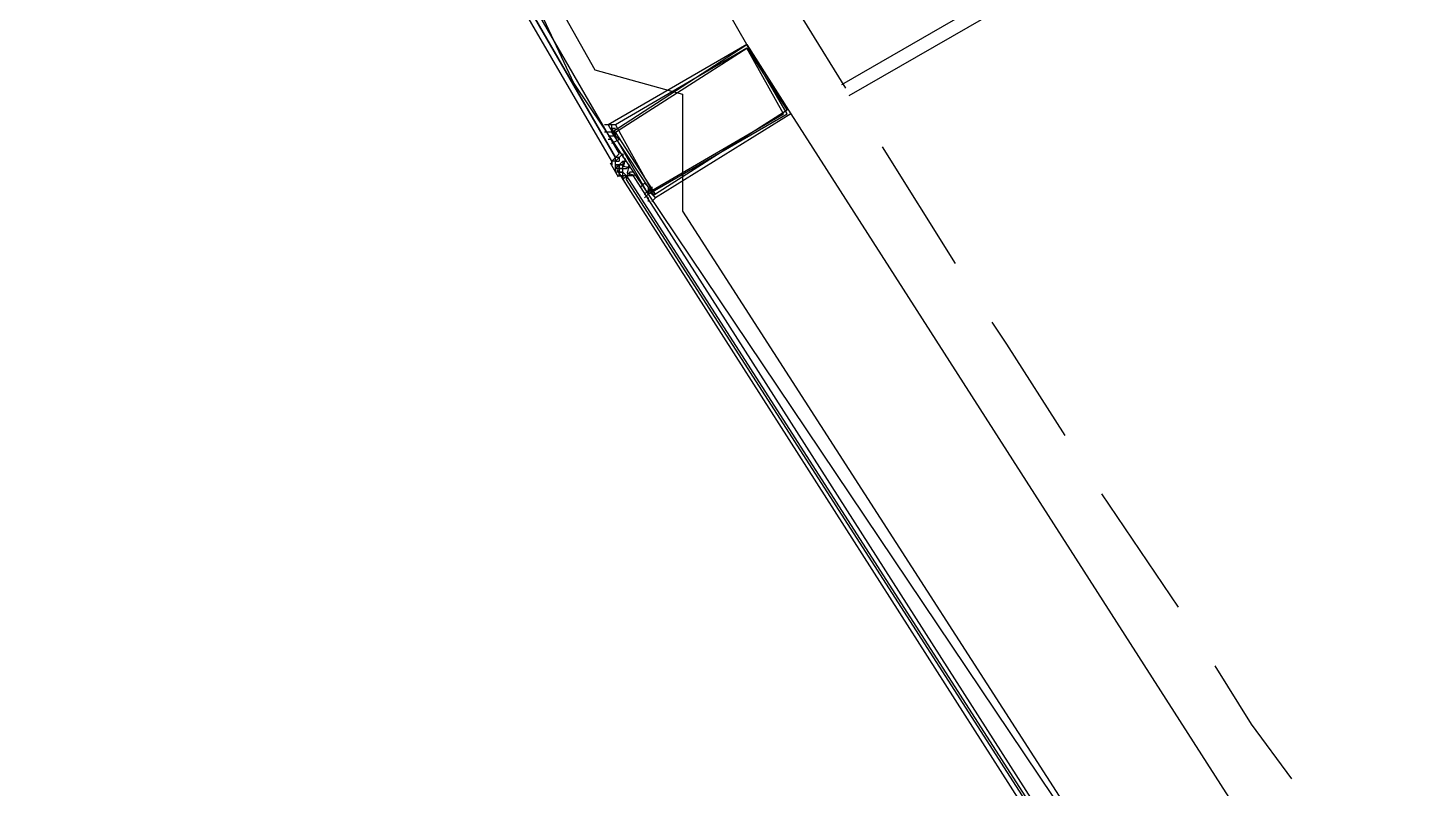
# Model space of a CAD drawing. Header units: feet. Extents: x -84 to 198, y -22 to 181.
# Drawn here: x 21 to 26.09, y 26.3 to 29.08 of the extents above; entities that cross this region are included whole.
import ezdxf

# ---------------------------------------------------------------- set-up
doc = ezdxf.new("R2010")
doc.units = ezdxf.units.FT
doc.layers.add('A-AREA-UNIDAD', color=30, linetype='CONTINUOUS')
doc.layers.add('A-LINEA', color=7, linetype='CONTINUOUS')

msp = doc.modelspace()

# ---------------------------------------------------------------- linework, layer by layer
at = {"layer": 'A-AREA-UNIDAD'}
msp.add_lwpolyline([(53.92, 43.8756), (33.728, 48.64), (33.728, 47.6089), (33.36, 45.8133), (30.96, 44.32), (31.552, 43.68), (32.448, 43.2889), (32.448, 42.1689), (32.08, 40.64), (26.432, 37.3689), (26.88, 36.1244), (26.8, 35.0044), (25.76, 35.0044), (23.872, 35.4844), (21.28, 33.9556), (21.2, 33.6), (21.52, 33.4756), (21.408, 31.8756), (23.072, 28.9244), (23.392, 28.8356), (23.392, 28.4089), (25.28, 25.4756)], dxfattribs=at)
at = {"layer": 'A-LINEA'}
for p, q in [((17.1689, 41.2494), (22.9956, 28.8755)), ((23.6267, 29.0178), (21.7733, 32.2311)), ((23.9733, 28.8711), (28.1467, 31.2844)), ((24, 28.8311), (28.12, 31.2044)), ((22.9956, 28.8755), (26.704, 23.3541)), ((23.7867, 28.7644), (25.7867, 25.6444)), ((23.1067, 28.6978), (23.1067, 28.6978)), ((23.12, 28.6978), (23.12, 28.6978)), ((23.1333, 28.6711), (23.1333, 28.6711)), ((23.1467, 28.6044), (23.1467, 28.6044)), ((23.16, 28.6044), (23.1467, 28.6044)), ((23.1467, 28.6044), (23.1467, 28.6044)), ((23.1467, 28.6044), (23.1467, 28.6044)), ((23.1467, 28.6044), (23.1467, 28.6044)), ((23.1467, 28.6044), (23.1467, 28.6044)), ((23.1467, 28.6044), (23.1467, 28.6044)), ((23.1467, 28.6044), (23.1467, 28.6044)), ((23.1467, 28.5911), (23.16, 28.6044)), ((23.1467, 28.6044), (23.1467, 28.6044)), ((23.1467, 28.5911), (23.1467, 28.6044)), ((23.1467, 28.6044), (23.1467, 28.6044)), ((23.1467, 28.6044), (23.1467, 28.6044)), ((23.16, 28.6044), (23.1733, 28.6178)), ((23.16, 28.6044), (23.16, 28.6044)), ((23.16, 28.6044), (23.16, 28.6044)), ((23.16, 28.6044), (23.16, 28.5911)), ((23.16, 28.6044), (23.16, 28.6044)), ((23.16, 28.6044), (23.16, 28.6044)), ((23.16, 28.6044), (23.16, 28.6044)), ((23.16, 28.6044), (23.16, 28.6044)), ((23.16, 28.6044), (23.16, 28.6044)), ((23.16, 28.6044), (23.16, 28.6044)), ((23.16, 28.6044), (23.16, 28.6044)), ((23.16, 28.6044), (23.16, 28.6044)), ((23.16, 28.6044), (23.16, 28.6044)), ((23.16, 28.6044), (23.16, 28.6044)), ((23.16, 28.6044), (23.16, 28.6044)), ((23.16, 28.6044), (23.16, 28.6044)), ((23.1733, 28.6178), (23.1733, 28.6178)), ((23.1733, 28.6178), (23.1733, 28.6044)), ((24.12, 28.6444), (24.3867, 28.2178)), ((23.1585, 28.5336), (23.1295, 28.5838)), ((23.1333, 28.5911), (23.1333, 28.5911)), ((23.1333, 28.5911), (23.1333, 28.5911)), ((23.1333, 28.5911), (23.1333, 28.5778)), ((23.1333, 28.5911), (23.1333, 28.5911)), ((23.1333, 28.5911), (23.1333, 28.5911)), ((23.1333, 28.5911), (23.1333, 28.5911)), ((23.1333, 28.5911), (23.1333, 28.5911)), ((23.1333, 28.5911), (23.1333, 28.5911)), ((23.1333, 28.5911), (23.1333, 28.5911)), ((23.1333, 28.5911), (23.1333, 28.5911)), ((23.1333, 28.5911), (23.1333, 28.5778)), ((23.1333, 28.5778), (23.1333, 28.5911)), ((23.1333, 28.5911), (23.1333, 28.5911)), ((23.1467, 28.5911), (23.1333, 28.5911)), ((23.1333, 28.5911), (23.1333, 28.5911)), ((23.1467, 28.5911), (23.1333, 28.5911)), ((23.1333, 28.5778), (23.1333, 28.5778)), ((23.1333, 28.5778), (23.1333, 28.5778)), ((23.1333, 28.5778), (23.1333, 28.5778)), ((23.1333, 28.5778), (23.1333, 28.5778)), ((23.1467, 28.5911), (23.1467, 28.5911)), ((23.1467, 28.5911), (23.1467, 28.5911)), ((23.1467, 28.5911), (23.16, 28.5911)), ((23.1467, 28.5911), (23.1467, 28.5911)), ((23.1467, 28.5911), (23.1467, 28.5911)), ((23.1467, 28.5911), (23.1467, 28.5911)), ((23.1467, 28.5911), (23.1467, 28.5911)), ((23.1467, 28.5911), (23.1467, 28.5911)), ((23.1467, 28.5911), (23.1467, 28.5911)), ((23.1467, 28.5911), (23.1467, 28.5911)), ((23.1467, 28.5911), (23.1467, 28.5911)), ((23.1467, 28.5911), (23.1467, 28.5911)), ((23.1467, 28.5911), (23.1467, 28.5911)), ((23.1467, 28.5911), (23.1467, 28.5911)), ((23.1467, 28.5911), (23.1467, 28.5911)), ((23.1467, 28.5911), (23.1467, 28.5911)), ((23.1467, 28.5911), (23.1467, 28.5911)), ((23.1467, 28.5911), (23.1467, 28.5911)), ((23.1467, 28.5911), (23.1467, 28.5911)), ((23.1467, 28.5911), (23.1467, 28.5911)), ((23.1467, 28.5911), (23.1467, 28.5911)), ((23.1467, 28.5911), (23.1467, 28.5911)), ((23.1467, 28.5911), (23.1467, 28.5911)), ((23.1467, 28.5911), (23.1467, 28.5911)), ((23.1467, 28.5911), (23.1467, 28.5911)), ((23.1467, 28.5911), (23.1467, 28.5911)), ((23.1467, 28.5911), (23.1467, 28.5911)), ((23.1467, 28.5911), (23.1467, 28.5911)), ((23.1467, 28.5778), (23.1467, 28.5911)), ((23.1467, 28.5778), (23.1467, 28.5911)), ((23.1467, 28.5911), (23.1467, 28.5911)), ((23.1467, 28.5911), (23.1467, 28.5911)), ((23.1467, 28.5911), (23.1467, 28.5911)), ((23.1467, 28.5911), (23.1467, 28.5911)), ((23.1467, 28.5911), (23.1467, 28.5911)), ((23.1467, 28.5778), (23.1467, 28.5778)), ((23.1467, 28.5778), (23.1467, 28.5778)), ((23.1467, 28.5778), (23.1467, 28.5778)), ((23.1467, 28.5778), (23.1467, 28.5778)), ((23.1467, 28.5778), (23.1467, 28.5778)), ((23.1467, 28.5778), (23.1467, 28.5778)), ((23.1467, 28.5778), (23.1467, 28.5778)), ((23.1467, 28.5778), (23.1467, 28.5778)), ((23.1467, 28.5778), (23.1467, 28.5778)), ((23.1467, 28.5778), (23.1467, 28.5778)), ((23.1467, 28.5778), (23.1467, 28.5778)), ((23.1467, 28.5778), (23.1467, 28.5778)), ((23.1467, 28.5778), (23.1467, 28.5778)), ((23.1467, 28.5778), (23.1467, 28.5644)), ((23.1467, 28.5778), (23.1467, 28.5644)), ((23.1467, 28.5778), (23.1467, 28.5644)), ((23.1467, 28.5778), (23.1467, 28.5644)), ((23.1467, 28.5778), (23.1467, 28.5778)), ((23.1467, 28.5778), (23.1467, 28.5778)), ((23.1467, 28.5778), (23.1467, 28.5778)), ((23.1467, 28.5778), (23.1467, 28.5778)), ((23.1467, 28.5778), (23.1467, 28.5778)), ((23.1467, 28.5778), (23.1467, 28.5778)), ((23.1467, 28.5778), (23.1467, 28.5778)), ((23.1467, 28.5778), (23.1467, 28.5778)), ((23.1467, 28.5778), (23.1467, 28.5778)), ((23.1467, 28.5778), (23.1467, 28.5778)), ((23.1467, 28.5778), (23.1467, 28.5778)), ((23.1467, 28.5778), (23.1467, 28.5778)), ((23.1467, 28.5778), (23.1467, 28.5778)), ((23.1467, 28.5778), (23.1467, 28.5778)), ((23.1467, 28.5778), (23.1467, 28.5778)), ((23.1467, 28.5778), (23.1467, 28.5778)), ((23.16, 28.5778), (23.1467, 28.5778)), ((23.1467, 28.5644), (23.1467, 28.5778)), ((23.1467, 28.5778), (23.1467, 28.5778)), ((23.1467, 28.5778), (23.1467, 28.5778)), ((23.1467, 28.5644), (23.1467, 28.5644)), ((23.1467, 28.5644), (23.1467, 28.5644)), ((23.16, 28.5644), (23.1467, 28.5644)), ((23.1467, 28.5644), (23.1467, 28.5644)), ((23.1467, 28.5644), (23.1467, 28.5644)), ((23.16, 28.5644), (23.1467, 28.5644)), ((23.1467, 28.5644), (23.1467, 28.5644)), ((23.1467, 28.5644), (23.1467, 28.5644)), ((23.1467, 28.5511), (23.1467, 28.5644)), ((23.1467, 28.5644), (23.1467, 28.5644)), ((23.16, 28.5644), (23.1467, 28.5644)), ((23.1467, 28.5644), (23.1467, 28.5644)), ((23.1467, 28.5644), (23.1467, 28.5644)), ((23.16, 28.5644), (23.1467, 28.5644)), ((23.1467, 28.5644), (23.1467, 28.5644)), ((23.1467, 28.5644), (23.1467, 28.5644)), ((23.16, 28.5644), (23.1467, 28.5644)), ((23.16, 28.5644), (23.1467, 28.5644)), ((23.1467, 28.5644), (23.1467, 28.5644)), ((23.1467, 28.5644), (23.1467, 28.5644)), ((23.1467, 28.5644), (23.1467, 28.5644)), ((23.1467, 28.5644), (23.1467, 28.5644)), ((23.1467, 28.5644), (23.1467, 28.5644)), ((23.1467, 28.5644), (23.1467, 28.5644)), ((23.1467, 28.5644), (23.1467, 28.5644)), ((23.1467, 28.5644), (23.1467, 28.5644)), ((23.1467, 28.5644), (23.1467, 28.5644)), ((23.1467, 28.5644), (23.1467, 28.5644)), ((23.1467, 28.5644), (23.1467, 28.5644)), ((23.1467, 28.5644), (23.1467, 28.5644)), ((23.1467, 28.5644), (23.16, 28.5644)), ((23.1467, 28.5644), (23.1467, 28.5644)), ((23.1467, 28.5644), (23.1467, 28.5644)), ((23.1467, 28.5644), (23.1467, 28.5644)), ((23.1844, 28.5107), (23.1532, 28.5596)), ((23.16, 28.5911), (23.16, 28.5911)), ((23.16, 28.5911), (23.16, 28.5911)), ((23.16, 28.5911), (23.16, 28.5911)), ((23.16, 28.5911), (23.16, 28.5911)), ((23.16, 28.5911), (23.16, 28.5911)), ((23.16, 28.5911), (23.16, 28.5911)), ((23.16, 28.5911), (23.16, 28.5911)), ((23.16, 28.5911), (23.16, 28.5911)), ((23.16, 28.5911), (23.16, 28.5911)), ((23.16, 28.5911), (23.16, 28.5911)), ((23.16, 28.5911), (23.16, 28.5911)), ((23.16, 28.5911), (23.16, 28.5911)), ((23.16, 28.5911), (23.16, 28.5911)), ((23.16, 28.5911), (23.16, 28.5911)), ((23.16, 28.5911), (23.16, 28.5911)), ((23.16, 28.5911), (23.16, 28.5911)), ((23.16, 28.5911), (23.16, 28.5911)), ((23.16, 28.5911), (23.16, 28.5911)), ((23.16, 28.5911), (23.16, 28.5911)), ((23.16, 28.5911), (23.16, 28.5911)), ((23.16, 28.5911), (23.16, 28.5911)), ((23.16, 28.5911), (23.16, 28.5911)), ((23.16, 28.5911), (23.16, 28.5911)), ((23.16, 28.5911), (23.16, 28.5911)), ((23.16, 28.5778), (23.16, 28.5778)), ((23.16, 28.5778), (23.16, 28.5778)), ((23.1733, 28.5778), (23.16, 28.5778)), ((23.1733, 28.5778), (23.16, 28.5778)), ((23.16, 28.5778), (23.16, 28.5778)), ((23.16, 28.5778), (23.16, 28.5778)), ((23.16, 28.5778), (23.16, 28.5778)), ((23.16, 28.5778), (23.16, 28.5778)), ((23.16, 28.5778), (23.16, 28.5778)), ((23.16, 28.5778), (23.16, 28.5778)), ((23.16, 28.5778), (23.16, 28.5778)), ((23.16, 28.5778), (23.16, 28.5778)), ((23.16, 28.5778), (23.16, 28.5778)), ((23.16, 28.5778), (23.16, 28.5778)), ((23.16, 28.5778), (23.16, 28.5778)), ((23.16, 28.5778), (23.16, 28.5778)), ((23.16, 28.5778), (23.16, 28.5778)), ((23.16, 28.5778), (23.16, 28.5778)), ((23.16, 28.5778), (23.16, 28.5778)), ((23.16, 28.5778), (23.16, 28.5778)), ((23.16, 28.5778), (23.16, 28.5778)), ((23.16, 28.5778), (23.16, 28.5778)), ((23.16, 28.5778), (23.16, 28.5778)), ((23.16, 28.5778), (23.16, 28.5778)), ((23.16, 28.5778), (23.16, 28.5778)), ((23.16, 28.5778), (23.16, 28.5778)), ((23.16, 28.5778), (23.16, 28.5778)), ((23.16, 28.5778), (23.16, 28.5778)), ((23.16, 28.5778), (23.16, 28.5778)), ((23.16, 28.5778), (23.16, 28.5644)), ((23.16, 28.5778), (23.16, 28.5644)), ((23.16, 28.5778), (23.16, 28.5644)), ((23.16, 28.5778), (23.16, 28.5644)), ((23.16, 28.5778), (23.16, 28.5644)), ((23.16, 28.5778), (23.16, 28.5644)), ((23.16, 28.5778), (23.16, 28.5644)), ((23.16, 28.5778), (23.16, 28.5778)), ((23.16, 28.5778), (23.16, 28.5778)), ((23.16, 28.5778), (23.16, 28.5778)), ((23.16, 28.5778), (23.16, 28.5778)), ((23.16, 28.5778), (23.16, 28.5778)), ((23.16, 28.5778), (23.16, 28.5778)), ((23.16, 28.5778), (23.16, 28.5778)), ((23.16, 28.5644), (23.16, 28.5778)), ((23.16, 28.5778), (23.16, 28.5778)), ((23.16, 28.5778), (23.16, 28.5778)), ((23.16, 28.5778), (23.16, 28.5778)), ((23.16, 28.5778), (23.16, 28.5778)), ((23.16, 28.5644), (23.16, 28.5644)), ((23.1733, 28.5644), (23.16, 28.5644)), ((23.16, 28.5644), (23.16, 28.5644)), ((23.16, 28.5644), (23.16, 28.5644)), ((23.16, 28.5644), (23.16, 28.5644)), ((23.16, 28.5644), (23.16, 28.5644)), ((23.16, 28.5644), (23.16, 28.5644)), ((23.16, 28.5644), (23.16, 28.5644)), ((23.16, 28.5644), (23.16, 28.5644)), ((23.16, 28.5644), (23.16, 28.5644)), ((23.16, 28.5644), (23.16, 28.5644)), ((23.16, 28.5644), (23.16, 28.5644)), ((23.16, 28.5644), (23.16, 28.5644)), ((23.16, 28.5644), (23.16, 28.5644)), ((23.16, 28.5644), (23.16, 28.5644)), ((23.16, 28.5644), (23.1733, 28.5644)), ((23.16, 28.5644), (23.16, 28.5644)), ((23.16, 28.5644), (23.16, 28.5644)), ((23.16, 28.5644), (23.16, 28.5644)), ((23.16, 28.5644), (23.16, 28.5644)), ((23.16, 28.5644), (23.16, 28.5644)), ((23.16, 28.5644), (23.16, 28.5644)), ((23.16, 28.5644), (23.16, 28.5644)), ((23.16, 28.5644), (23.16, 28.5644)), ((23.16, 28.5644), (23.16, 28.5644)), ((23.16, 28.5644), (23.16, 28.5644)), ((23.16, 28.5644), (23.16, 28.5644)), ((23.16, 28.5644), (23.16, 28.5644)), ((23.16, 28.5644), (23.16, 28.5644)), ((23.16, 28.5644), (23.16, 28.5644)), ((23.16, 28.5644), (23.16, 28.5644)), ((23.16, 28.5644), (23.16, 28.5644)), ((23.16, 28.5644), (23.16, 28.5644)), ((23.16, 28.5644), (23.16, 28.5644)), ((23.16, 28.5644), (23.16, 28.5644)), ((23.16, 28.5644), (23.16, 28.5644)), ((23.16, 28.5644), (23.16, 28.5644)), ((23.16, 28.5644), (23.16, 28.5644)), ((23.16, 28.5644), (23.16, 28.5644)), ((23.16, 28.5644), (23.16, 28.5644)), ((23.16, 28.5644), (23.16, 28.5644)), ((23.16, 28.5644), (23.16, 28.5644)), ((23.16, 28.5644), (23.16, 28.5644)), ((23.16, 28.5644), (23.16, 28.5644)), ((23.16, 28.5644), (23.16, 28.5644)), ((23.16, 28.5644), (23.16, 28.5644)), ((23.1733, 28.5644), (23.16, 28.5644)), ((23.1733, 28.5911), (23.1733, 28.5911)), ((23.1733, 28.5911), (23.1733, 28.5911)), ((23.1733, 28.5911), (23.1733, 28.5911)), ((23.1733, 28.5911), (23.1733, 28.5778)), ((23.1733, 28.5778), (23.1733, 28.5778)), ((23.1733, 28.5778), (23.1733, 28.5778)), ((23.1733, 28.5778), (23.1733, 28.5778)), ((23.1733, 28.5778), (23.1733, 28.5778)), ((23.1733, 28.5778), (23.1733, 28.5778)), ((23.1733, 28.5778), (23.1733, 28.5778)), ((23.1733, 28.5778), (23.1733, 28.5778)), ((23.1733, 28.5778), (23.1733, 28.5778)), ((23.1733, 28.5778), (23.1733, 28.5778)), ((23.1733, 28.5778), (23.1733, 28.5778)), ((23.1733, 28.5778), (23.1733, 28.5778)), ((23.1733, 28.5778), (23.1733, 28.5778)), ((23.1733, 28.5778), (23.1733, 28.5778)), ((23.1733, 28.5778), (23.1733, 28.5778)), ((23.1733, 28.5778), (23.1733, 28.5778)), ((23.1733, 28.5644), (23.1733, 28.5778)), ((23.1733, 28.5644), (23.1733, 28.5644)), ((23.1733, 28.5644), (23.1733, 28.5644)), ((23.1733, 28.5644), (23.1733, 28.5644)), ((23.1733, 28.5644), (23.1733, 28.5644)), ((23.1733, 28.5644), (23.1733, 28.5644)), ((23.1733, 28.5644), (23.1733, 28.5644)), ((23.1733, 28.5644), (23.1733, 28.5644)), ((23.1733, 28.5644), (23.1733, 28.5644)), ((23.1733, 28.5644), (23.1733, 28.5644)), ((23.1733, 28.5644), (23.1733, 28.5644)), ((23.1733, 28.5644), (23.1733, 28.5644)), ((23.1733, 28.5644), (23.1733, 28.5644)), ((23.1733, 28.5644), (23.1733, 28.5644)), ((23.1733, 28.5511), (23.1733, 28.5644)), ((23.1733, 28.5511), (23.1733, 28.5644)), ((23.1733, 28.5644), (23.1733, 28.5644)), ((23.1733, 28.5644), (23.1733, 28.5644)), ((23.1733, 28.5644), (23.1733, 28.5644)), ((23.1733, 28.5644), (23.1733, 28.5644)), ((23.1733, 28.5644), (23.1733, 28.5644)), ((23.1733, 28.5644), (23.1733, 28.5644)), ((23.1733, 28.5644), (23.1733, 28.5644)), ((23.1733, 28.5644), (23.1733, 28.5644)), ((23.1733, 28.5644), (23.1867, 28.5644)), ((23.1733, 28.5644), (23.1733, 28.5644)), ((23.1733, 28.5644), (23.1733, 28.5644)), ((23.1733, 28.5644), (23.1733, 28.5644)), ((23.1733, 28.5644), (23.1733, 28.5644)), ((23.1733, 28.5644), (23.1733, 28.5644)), ((23.1733, 28.5644), (23.1867, 28.5644)), ((23.1733, 28.5644), (23.1867, 28.5644)), ((23.1733, 28.5644), (23.1867, 28.5644)), ((23.1733, 28.5644), (23.1867, 28.5644)), ((23.1733, 28.5644), (23.1733, 28.5644)), ((23.1733, 28.5644), (23.1733, 28.5644)), ((23.1733, 28.5644), (23.1733, 28.5644)), ((23.1733, 28.5644), (23.1733, 28.5644)), ((23.1733, 28.5644), (23.1733, 28.5644)), ((23.1867, 28.5911), (23.1867, 28.5911)), ((23.1867, 28.5911), (23.1867, 28.5911)), ((23.1867, 28.5644), (23.1867, 28.5644)), ((23.1867, 28.5644), (23.1867, 28.5644)), ((23.1867, 28.5644), (23.1867, 28.5644)), ((23.1867, 28.5644), (23.1867, 28.5644)), ((23.1867, 28.5644), (23.1867, 28.5644)), ((23.1867, 28.5644), (23.1867, 28.5644)), ((23.2, 28.5644), (23.2, 28.5644)), ((23.1467, 28.5511), (23.1467, 28.5511)), ((23.1467, 28.5511), (23.1467, 28.5511)), ((23.16, 28.5511), (23.16, 28.5511)), ((23.16, 28.5511), (23.16, 28.5511)), ((23.16, 28.5511), (23.16, 28.5511)), ((23.16, 28.5511), (23.16, 28.5511)), ((23.16, 28.5511), (23.16, 28.5511)), ((23.16, 28.5511), (23.16, 28.5511)), ((23.16, 28.5511), (23.16, 28.5511)), ((23.16, 28.5511), (23.16, 28.5511)), ((23.16, 28.5511), (23.16, 28.5511)), ((23.16, 28.5378), (23.16, 28.5511)), ((23.16, 28.5511), (23.16, 28.5511)), ((23.1733, 28.5511), (23.16, 28.5511)), ((23.16, 28.5511), (23.16, 28.5511)), ((23.16, 28.5511), (23.16, 28.5511)), ((23.16, 28.5511), (23.16, 28.5511)), ((23.1733, 28.5511), (23.16, 28.5511)), ((23.16, 28.5511), (23.16, 28.5511)), ((23.16, 28.5511), (23.16, 28.5511)), ((23.16, 28.5511), (23.16, 28.5511)), ((23.16, 28.5511), (23.1733, 28.5511)), ((23.16, 28.5511), (23.1733, 28.5511)), ((23.16, 28.5511), (23.16, 28.5511)), ((23.16, 28.5511), (23.16, 28.5511)), ((23.16, 28.5511), (23.1733, 28.5511)), ((23.16, 28.5511), (23.16, 28.5511)), ((23.16, 28.5511), (23.16, 28.5511)), ((23.16, 28.5511), (23.16, 28.5511)), ((23.16, 28.5511), (23.16, 28.5511)), ((23.16, 28.5511), (23.16, 28.5511)), ((23.16, 28.5511), (23.16, 28.5511)), ((23.16, 28.5511), (23.16, 28.5511)), ((23.16, 28.5511), (23.16, 28.5511)), ((23.16, 28.5511), (23.16, 28.5511)), ((23.16, 28.5511), (23.16, 28.5511)), ((23.16, 28.5511), (23.16, 28.5511)), ((23.16, 28.5511), (23.16, 28.5511)), ((23.16, 28.5511), (23.16, 28.5511)), ((23.16, 28.5511), (23.16, 28.5511)), ((23.16, 28.5511), (23.16, 28.5511)), ((23.16, 28.5511), (23.16, 28.5511)), ((23.16, 28.5511), (23.16, 28.5511)), ((23.16, 28.5511), (23.16, 28.5511)), ((23.16, 28.5511), (23.16, 28.5511)), ((23.16, 28.5511), (23.16, 28.5511)), ((23.16, 28.5511), (23.16, 28.5511)), ((23.16, 28.5511), (23.16, 28.5511)), ((23.16, 28.5511), (23.16, 28.5511)), ((23.16, 28.5511), (23.16, 28.5511)), ((23.16, 28.5511), (23.16, 28.5511)), ((23.16, 28.5511), (23.16, 28.5511)), ((23.16, 28.5511), (23.16, 28.5511)), ((23.16, 28.5511), (23.16, 28.5511)), ((23.16, 28.5378), (23.16, 28.5511)), ((23.16, 28.5378), (23.16, 28.5378)), ((23.16, 28.5378), (23.16, 28.5378)), ((23.16, 28.5378), (23.16, 28.5378)), ((23.16, 28.5378), (23.16, 28.5378)), ((23.16, 28.5378), (23.16, 28.5378)), ((23.16, 28.5378), (23.1733, 28.5378)), ((23.1733, 28.5511), (23.1733, 28.5511)), ((23.1733, 28.5511), (23.1733, 28.5511)), ((23.1733, 28.5511), (23.1733, 28.5511)), ((23.1733, 28.5378), (23.1733, 28.5511)), ((23.1733, 28.5511), (23.1733, 28.5511)), ((23.1733, 28.5511), (23.1733, 28.5511)), ((23.1733, 28.5511), (23.1733, 28.5511)), ((23.1733, 28.5511), (23.1733, 28.5511)), ((23.1733, 28.5511), (23.1733, 28.5511)), ((23.1733, 28.5511), (23.1733, 28.5511)), ((23.1733, 28.5511), (23.1733, 28.5511)), ((23.1733, 28.5511), (23.1733, 28.5511)), ((23.1733, 28.5511), (23.1733, 28.5511)), ((23.1867, 28.5378), (23.1733, 28.5511)), ((23.1867, 28.5378), (23.1733, 28.5511)), ((23.1733, 28.5511), (23.1733, 28.5511)), ((23.1733, 28.5511), (23.1733, 28.5511)), ((23.1733, 28.5511), (23.1733, 28.5511)), ((23.1733, 28.5511), (23.1733, 28.5511)), ((23.1733, 28.5511), (23.1733, 28.5511)), ((23.1733, 28.5511), (23.1733, 28.5511)), ((23.1733, 28.5511), (23.1733, 28.5511)), ((23.1733, 28.5511), (23.1733, 28.5511)), ((23.1733, 28.5511), (23.1733, 28.5511)), ((23.1733, 28.5511), (23.1733, 28.5511)), ((23.1733, 28.5511), (23.1733, 28.5511)), ((23.1733, 28.5511), (23.1733, 28.5511)), ((23.1733, 28.5511), (23.1733, 28.5511)), ((23.1733, 28.5511), (23.1733, 28.5511)), ((23.1733, 28.5511), (23.1733, 28.5511)), ((23.1733, 28.5511), (23.1733, 28.5511)), ((23.1733, 28.5511), (23.1733, 28.5511)), ((23.1733, 28.5511), (23.1733, 28.5511)), ((23.1733, 28.5511), (23.1733, 28.5511)), ((23.1733, 28.5511), (23.1733, 28.5511)), ((23.1733, 28.5378), (23.1733, 28.5378)), ((23.1733, 28.5378), (23.1733, 28.5378)), ((23.1733, 28.5378), (23.1733, 28.5378)), ((23.1733, 28.5378), (23.1733, 28.5378)), ((23.1733, 28.5378), (23.1733, 28.5378)), ((23.1733, 28.5378), (23.1733, 28.5378)), ((23.1733, 28.5378), (23.1733, 28.5378)), ((23.1733, 28.5378), (23.1733, 28.5378)), ((23.1733, 28.5244), (23.1733, 28.5378)), ((23.1733, 28.5378), (23.1733, 28.5378)), ((23.1733, 28.5378), (23.1733, 28.5378)), ((23.1733, 28.5378), (23.1733, 28.5378)), ((23.1733, 28.5378), (23.1733, 28.5378)), ((23.1733, 28.5378), (23.1733, 28.5378)), ((23.1733, 28.5378), (23.1733, 28.5378)), ((23.1733, 28.5378), (23.1733, 28.5378)), ((23.1733, 28.5378), (23.1733, 28.5378)), ((23.1733, 28.5378), (23.1733, 28.5378)), ((23.1733, 28.5378), (23.1733, 28.5378)), ((23.1733, 28.5378), (23.1733, 28.5378)), ((23.1733, 28.5378), (23.1733, 28.5378)), ((23.1733, 28.5378), (23.1733, 28.5378)), ((23.1733, 28.5378), (23.1733, 28.5378)), ((23.1733, 28.5378), (23.1733, 28.5378)), ((23.1733, 28.5378), (23.1733, 28.5378)), ((23.1733, 28.5378), (23.1733, 28.5378)), ((23.1733, 28.5378), (23.1733, 28.5378)), ((23.1733, 28.5378), (23.1733, 28.5378)), ((23.1733, 28.5378), (23.1733, 28.5378)), ((23.1733, 28.5378), (23.1733, 28.5378)), ((23.1733, 28.5378), (23.1733, 28.5244)), ((23.1733, 28.5378), (23.1733, 28.5244)), ((23.1733, 28.5378), (23.1733, 28.5378)), ((23.1733, 28.5378), (23.1733, 28.5378)), ((23.1733, 28.5378), (23.1733, 28.5378)), ((23.1733, 28.5378), (23.1733, 28.5244)), ((23.1733, 28.5378), (23.1733, 28.5244)), ((23.1733, 28.5378), (23.1733, 28.5378)), ((23.1733, 28.5244), (23.1733, 28.5244)), ((23.1733, 28.5244), (23.1733, 28.5244)), ((23.1733, 28.5244), (23.1733, 28.5244)), ((23.1733, 28.5244), (23.1733, 28.5244)), ((23.1733, 28.5244), (23.1733, 28.5244)), ((23.1733, 28.5244), (23.1733, 28.5244)), ((23.1733, 28.5244), (23.1733, 28.5244)), ((23.1733, 28.5244), (23.1733, 28.5244)), ((23.1733, 28.5244), (23.1733, 28.5244)), ((23.1733, 28.5244), (23.1733, 28.5244)), ((23.1867, 28.5511), (23.1867, 28.5511)), ((23.1867, 28.5511), (23.1867, 28.5511)), ((23.1867, 28.5511), (23.1867, 28.5511)), ((23.1867, 28.5511), (23.1867, 28.5511)), ((23.1867, 28.5511), (23.1867, 28.5511)), ((23.1867, 28.5511), (23.1867, 28.5511)), ((23.1867, 28.5511), (23.1867, 28.5511)), ((23.1867, 28.5511), (23.1867, 28.5511)), ((23.1867, 28.5511), (23.1867, 28.5511)), ((23.1867, 28.5511), (23.1867, 28.5511)), ((23.1867, 28.5511), (23.1867, 28.5511)), ((23.1867, 28.5511), (23.1867, 28.5511)), ((23.1867, 28.5511), (23.1867, 28.5511)), ((23.1867, 28.5511), (23.1867, 28.5511)), ((23.1867, 28.5511), (23.1867, 28.5511)), ((23.1867, 28.5511), (23.1867, 28.5511)), ((23.1867, 28.5511), (23.1867, 28.5511)), ((23.1867, 28.5511), (23.1867, 28.5511)), ((23.1867, 28.5511), (23.1867, 28.5511)), ((23.1867, 28.5511), (23.1867, 28.5511)), ((23.1867, 28.5511), (23.1867, 28.5511)), ((23.1867, 28.5511), (23.1867, 28.5511)), ((23.1867, 28.5511), (23.1867, 28.5511)), ((23.1867, 28.5511), (23.1867, 28.5511)), ((23.1867, 28.5378), (23.1867, 28.5378)), ((23.1867, 28.5378), (23.1867, 28.5378)), ((23.1867, 28.5244), (23.1867, 28.5378)), ((23.1867, 28.5378), (23.1867, 28.5378)), ((23.1867, 28.5378), (23.1867, 28.5378)), ((23.2, 28.5378), (23.1867, 28.5378)), ((23.1867, 28.5378), (23.1867, 28.5378)), ((23.1867, 28.5378), (23.1867, 28.5378)), ((23.1867, 28.5378), (23.1867, 28.5378)), ((23.1867, 28.5378), (23.1867, 28.5378)), ((23.1867, 28.5378), (23.1867, 28.5378)), ((23.1867, 28.5378), (23.1867, 28.5378)), ((23.1867, 28.5378), (23.1867, 28.5378)), ((23.1867, 28.5378), (23.1867, 28.5378)), ((23.1867, 28.5378), (23.1867, 28.5378)), ((23.1867, 28.5378), (23.1867, 28.5378)), ((23.1867, 28.5378), (23.1867, 28.5378)), ((23.1867, 28.5378), (23.1867, 28.5378)), ((23.1867, 28.5378), (23.1867, 28.5378)), ((23.1867, 28.5378), (23.1867, 28.5378)), ((23.1867, 28.5378), (23.1867, 28.5378)), ((23.2, 28.5511), (23.2, 28.5511)), ((23.2, 28.5511), (23.2, 28.5511)), ((23.2, 28.5511), (23.2, 28.5511)), ((23.2, 28.5511), (23.2, 28.5511)), ((23.2, 28.5511), (23.2, 28.5511)), ((23.2, 28.5378), (23.2, 28.5511)), ((23.2, 28.5378), (23.2, 28.5511)), ((23.2, 28.5511), (23.2, 28.5511)), ((23.2, 28.5511), (23.2, 28.5511)), ((23.2, 28.5378), (23.2, 28.5378)), ((23.2, 28.5378), (23.2, 28.5378)), ((23.2, 28.5378), (23.2, 28.5378)), ((23.2, 28.5378), (23.2, 28.5378)), ((23.2, 28.5378), (23.2, 28.5378)), ((23.2, 28.5378), (23.2, 28.5378)), ((23.2, 28.5378), (23.2, 28.5378)), ((23.2133, 28.5511), (23.2133, 28.5511)), ((23.24, 28.4844), (23.24, 28.4844)), ((23.24, 28.4844), (23.24, 28.4844)), ((23.24, 28.4711), (23.24, 28.4711)), ((23.2533, 28.4711), (23.2533, 28.4711)), ((24.92, 27.3778), (25.2, 26.9644))]:
    msp.add_line(p, q, dxfattribs=at)
for points in [[(23.1333, 28.5911), (21.1467, 32.0044), (21.16, 32.0178), (21.1733, 32.0178), (23.1467, 28.6044), (23.1333, 28.5911)], [(23.1467, 28.6044), (21.1733, 32.0178), (21.1867, 32.0311), (23.16, 28.6178), (23.1467, 28.6044)], [(23.5733, 29.5378), (23.7067, 29.3111), (23.9867, 28.8578)], [(23.7733, 28.7644), (23.6267, 29.0178), (23.12, 28.7244), (23.2667, 28.4711), (23.7733, 28.7644)], [(23.6267, 29.0178), (23.7867, 28.7644), (23.2933, 28.4578), (23.1333, 28.6978), (23.6267, 29.0178)], [(23.6267, 29.0044), (23.7733, 28.7778), (23.2933, 28.4711), (23.1467, 28.6978), (23.6267, 29.0044)], [(23.76, 28.7644), (23.6267, 29.0044), (23.1467, 28.7244), (23.28, 28.4844), (23.76, 28.7644)], [(23.1467, 28.7244), (23.1333, 28.7244), (23.1333, 28.7244), (23.1333, 28.7244), (23.1333, 28.7244), (23.1333, 28.7244), (23.12, 28.7244), (23.12, 28.7244), (23.1067, 28.7244), (23.1067, 28.7244)], [(23.1067, 28.7111), (23.1067, 28.7111), (23.1067, 28.7111)], [(23.12, 28.6844), (23.12, 28.6844), (23.12, 28.6844), (23.12, 28.6844), (23.1467, 28.6844), (23.1467, 28.6844), (23.1333, 28.7111), (23.1333, 28.7111), (23.1467, 28.7111), (23.1467, 28.7111), (23.1467, 28.7111), (23.1467, 28.7111), (23.1467, 28.7111)], [(23.1467, 28.7111), (23.1333, 28.7111), (23.1333, 28.7111), (23.1333, 28.7111), (23.1333, 28.7244)], [(23.1333, 28.6578), (23.1333, 28.6578), (23.1333, 28.6578), (23.16, 28.6711), (23.16, 28.6711), (23.1467, 28.6844), (23.1467, 28.6844), (23.1467, 28.6844), (23.1467, 28.6844), (23.1467, 28.6844), (23.1467, 28.6978), (23.1467, 28.6978), (23.1467, 28.6978), (23.1467, 28.6978), (23.1467, 28.6978), (23.1333, 28.6978), (23.1333, 28.6978), (23.1333, 28.6978), (23.1333, 28.6978), (23.1067, 28.6978), (23.1067, 28.6978)], [(23.12, 28.6844), (23.12, 28.6844), (23.12, 28.6844)], [(23.1333, 28.6711), (23.12, 28.6711), (23.12, 28.6711)], [(23.1467, 28.6844), (23.1467, 28.6978), (23.1467, 28.6978)], [(23.1467, 28.6844), (23.1467, 28.6844), (23.1467, 28.6844)], [(23.1733, 28.6178), (23.16, 28.6044), (23.1467, 28.6044), (23.1333, 28.5911)], [(23.1467, 28.5644), (23.16, 28.5778), (23.1733, 28.5911), (23.1867, 28.5911)], [(23.16, 28.5778), (23.16, 28.5778), (23.1467, 28.5644)], [(23.1467, 28.5778), (23.16, 28.5778), (23.16, 28.5644)], [(23.16, 28.5644), (23.16, 28.5511), (23.1467, 28.5511)], [(23.1467, 28.5644), (23.16, 28.5644), (23.16, 28.5644), (23.1733, 28.5644), (23.1733, 28.5644)], [(23.16, 28.5511), (23.16, 28.5644), (23.16, 28.5778)], [(23.16, 28.5778), (23.1733, 28.5778), (23.16, 28.5778)], [(23.16, 28.5511), (23.1733, 28.5511), (23.1733, 28.5644), (23.1867, 28.5644), (23.2, 28.5778)], [(23.1823, 28.6011), (23.1763, 28.5739), (23.2033, 28.5671)], [(23.1958, 28.5746), (23.1895, 28.5475), (23.2164, 28.5403)], [(23.16, 28.5511), (23.1733, 28.5511), (23.16, 28.5511)], [(23.1867, 28.5378), (23.1733, 28.5378), (23.16, 28.5378)], [(23.2133, 28.5511), (23.2, 28.5511), (23.1867, 28.5378), (23.1867, 28.5244), (23.1867, 28.5378), (23.1733, 28.5244)], [(23.1733, 28.5244), (25.2933, 25.2044), (25.3067, 25.1911), (25.32, 25.2044), (23.1867, 28.5244), (23.1867, 28.5378), (23.1733, 28.5244)], [(23.1867, 28.5378), (23.1867, 28.5378), (23.1733, 28.5378), (23.1733, 28.5378)], [(23.2, 28.5511), (23.1867, 28.5378), (23.1867, 28.5244)], [(23.1867, 28.5378), (25.32, 25.2178), (25.32, 25.2044), (25.3333, 25.2178), (23.2133, 28.5378), (23.2, 28.5378), (23.1867, 28.5378)], [(23.24, 28.4978), (23.24, 28.4978), (23.24, 28.4978), (23.2533, 28.5111), (23.2533, 28.5111), (23.2667, 28.4978), (23.2667, 28.4978), (23.2667, 28.4978), (23.2667, 28.4978), (23.2667, 28.4978), (23.2667, 28.4978), (23.2667, 28.4978)], [(23.28, 28.4978), (23.28, 28.4844), (23.2667, 28.4844), (23.2667, 28.4844), (23.2667, 28.4844), (23.2667, 28.4844), (23.2667, 28.4711), (23.2667, 28.4711), (23.2533, 28.4578), (23.2533, 28.4578), (23.2533, 28.4578)], [(23.2533, 28.4711), (23.2533, 28.4711), (23.2533, 28.4711), (23.2533, 28.4711), (23.2667, 28.4844), (23.2667, 28.4844), (23.28, 28.4711), (23.28, 28.4711), (23.28, 28.4711), (23.28, 28.4844), (23.28, 28.4844), (23.2933, 28.4711), (23.2933, 28.4711), (23.2933, 28.4711), (23.2933, 28.4711), (23.2933, 28.4711), (23.28, 28.4711), (23.28, 28.4711), (23.2933, 28.4578), (23.2933, 28.4578), (23.28, 28.4444), (23.28, 28.4444)], [(23.2533, 28.4711), (23.2667, 28.4578), (23.2667, 28.4578), (23.2667, 28.4444), (23.2667, 28.4444)], [(23.2667, 28.4978), (23.2667, 28.4978), (23.2667, 28.4844), (23.2667, 28.4844), (23.2667, 28.4844)], [(23.28, 28.4711), (23.28, 28.4711), (23.28, 28.4711)], [(23.28, 28.4711), (23.2933, 28.4711), (23.2933, 28.4711)], [(24.52, 28.0044), (24.5733, 27.9244), (24.7867, 27.5911)], [(25.3333, 26.7511), (25.4667, 26.5378), (25.6133, 26.3378)]]:
    msp.add_lwpolyline(points, dxfattribs=at)

doc.saveas('drawing.dxf')
